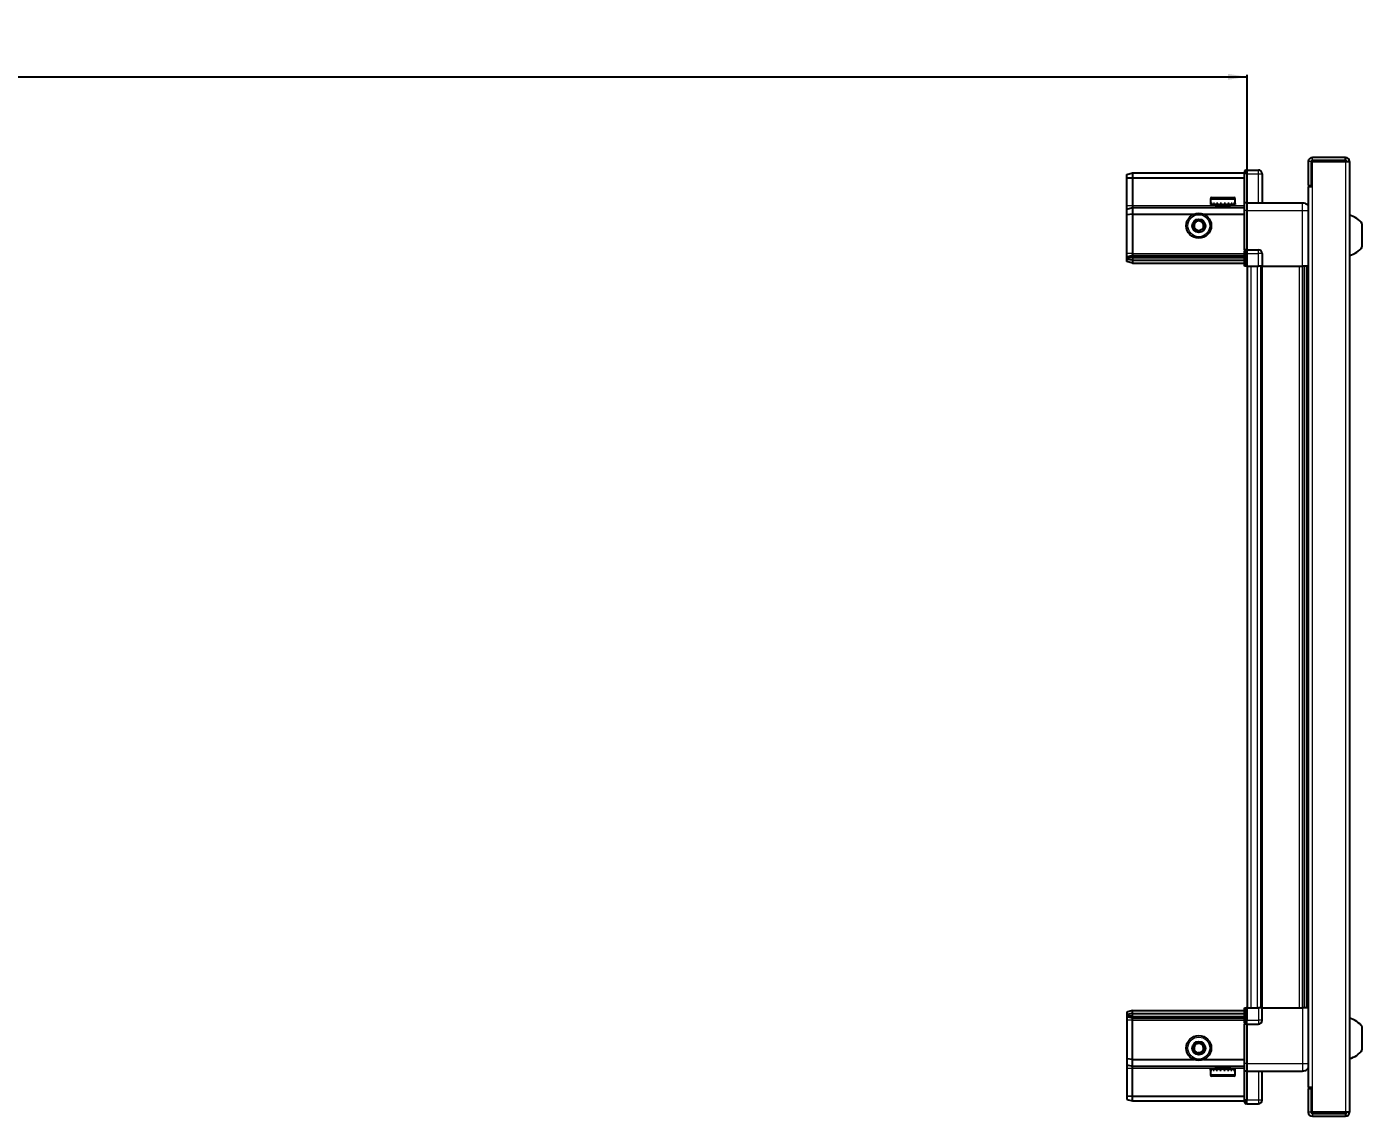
# Model space of a CAD drawing. Header units: millimetres. Extents: x 834 to 4467, y -609 to 1874.
# Drawn here: x 2775 to 3470, y 1227 to 1794 of the extents above; entities that cross this region are included whole.
import ezdxf

# ---------------------------------------------------------------- set-up
doc = ezdxf.new("R2010")
doc.units = ezdxf.units.MM
doc.layers.add('FORMAT', color=7, linetype='Continuous')
doc.styles.add('SLDTEXTSTYLE0', font='TXT', dxfattribs={"width": 0.75})
doc.dimstyles.new('SLDDIMSTYLE0', dxfattribs={"dimtxt": 20, "dimasz": 10, "dimexe": 0, "dimexo": 0.0625, "dimgap": 5, "dimtad": 2, "dimdec": 1, "dimrnd": 1e-09, "dimzin": 12, "dimdsep": 46, "dimtxsty": 'SLDTEXTSTYLE0', "dimsah": 1, "dimcen": 0.09, "dimadec": 0, "dimazin": 3, "dimtfac": 1, "dimtofl": 0, "dimtmove": 0, "dimatfit": 3, "dimfxl": 0, "dimfrac": 2, "dimtolj": 1, "dimtzin": 12, "dimarcsym": 0})

# ---------------------------------------------------------------- blocks, each defined once
blk = doc.blocks.new('_D_4')
at = {"layer": 'FORMAT'}
for p, q in [((1910.07, 1669.77), (1910.07, 1769.26)), ((1910.07, 1768.26), (3410.07, 1768.26)), ((3410.07, 1669.77), (3410.07, 1769.26))]:
    blk.add_line(p, q, dxfattribs=at)
for points in [[(1910.07, 1768.26), (1920.07, 1766.72), (1920.07, 1769.8)], [(3410.07, 1768.26), (3400.07, 1769.8), (3400.07, 1766.72)]]:
    blk.add_solid(points, dxfattribs=at)
at = {"layer": 'FORMAT', "insert": (2630.51, 1794.04), "char_height": 20, "attachment_point": 1, "style": 'SLDTEXTSTYLE0'}
blk.add_mtext('1500', dxfattribs=at)

msp = doc.modelspace()

# ---------------------------------------------------------------- linework, layer by layer
at = {"color": 7, "linetype": 'Continuous', "lineweight": 25}
for p, q in [((3461.32, 1726.26), (3444.02, 1726.26)), ((3461.32, 1724.76), (3444.02, 1724.76)), ((3461.32, 1724.76), (3461.32, 1726.26)), ((3347.42, 1717.45), (3350.42, 1718.26)), ((3347.42, 1715.6), (3347.42, 1717.45)), ((3350.42, 1718.26), (3350.42, 1715.76)), ((3350.42, 1718.26), (3408.72, 1718.26)), ((3409.59, 1719.76), (3408.72, 1719.26)), ((3409.59, 1719.76), (3408.72, 1719.26)), ((3408.72, 1719.26), (3408.72, 1717.76)), ((3408.72, 1702.96), (3408.72, 1717.76)), ((3409.92, 1719.76), (3409.59, 1719.76)), ((3409.92, 1719.76), (3409.59, 1719.76)), ((3409.92, 1719.76), (3409.92, 1719.76)), ((3409.92, 1717.76), (3409.92, 1719.76)), ((3409.92, 1719.76), (3415.92, 1719.76)), ((3409.92, 1717.76), (3409.92, 1702.96)), ((3417.92, 1717.76), (3417.92, 1702.76)), ((3441.92, 1724.16), (3441.92, 1711.76)), ((3443.42, 1724.16), (3443.42, 1711.76)), ((3443.92, 1711.26), (3443.92, 1724.16)), ((3443.92, 1724.16), (3461.32, 1724.16)), ((3461.32, 1724.16), (3463.42, 1724.16)), ((3463.42, 1724.16), (3463.42, 1229.36)), ((3347.42, 1715.6), (3350.42, 1715.76)), ((3347.42, 1701.26), (3347.42, 1715.6)), ((3350.42, 1715.76), (3350.42, 1701.26)), ((3350.42, 1715.76), (3408.72, 1715.76)), ((3441.82, 1711.26), (3441.82, 1242.26)), ((3441.82, 1711.26), (3443.92, 1711.26)), ((3441.92, 1711.76), (3443.42, 1711.76)), ((3390.92, 1704.66), (3390.92, 1701.76)), ((3391.72, 1705.46), (3403.12, 1705.46)), ((3403.92, 1701.76), (3403.92, 1704.66)), ((3347.42, 1699.45), (3347.42, 1701.26)), ((3347.42, 1699.45), (3350.42, 1700.26)), ((3347.42, 1696.42), (3347.42, 1699.45)), ((3350.42, 1696.76), (3347.42, 1696.42)), ((3347.42, 1676.26), (3347.42, 1696.42)), ((3350.42, 1701.26), (3350.42, 1700.26)), ((3350.42, 1700.26), (3350.42, 1696.76)), ((3350.42, 1700.26), (3408.72, 1700.26)), ((3350.42, 1696.76), (3350.42, 1676.26)), ((3350.42, 1696.76), (3382.42, 1696.76)), ((3387.42, 1696.76), (3408.72, 1696.76)), ((3390.92, 1701.76), (3390.96, 1701.76)), ((3391.08, 1702.26), (3390.96, 1702.26)), ((3390.96, 1702.26), (3390.96, 1701.76)), ((3390.96, 1701.76), (3391.08, 1701.76)), ((3391.08, 1702.26), (3391.08, 1701.76)), ((3391.08, 1701.76), (3391.49, 1701.76)), ((3391.83, 1702.26), (3391.49, 1702.26)), ((3391.49, 1702.26), (3391.49, 1701.76)), ((3391.49, 1701.76), (3391.83, 1701.76)), ((3391.83, 1702.26), (3391.83, 1701.76)), ((3391.83, 1701.76), (3392.6, 1701.76)), ((3393.12, 1702.26), (3392.6, 1702.26)), ((3392.6, 1702.26), (3392.6, 1701.76)), ((3392.6, 1701.76), (3393.12, 1701.76)), ((3393.02, 1701.76), (3393.02, 1701.66)), ((3393.02, 1701.66), (3401.82, 1701.66)), ((3393.12, 1702.26), (3393.12, 1701.76)), ((3393.12, 1701.76), (3394.18, 1701.76)), ((3393.42, 1701.26), (3394.11, 1700.77)), ((3393.42, 1701.26), (3401.42, 1701.26)), ((3394.11, 1700.77), (3393.42, 1700.29)), ((3393.42, 1700.29), (3393.42, 1700.26)), ((3393.42, 1700.29), (3401.42, 1700.29)), ((3394.11, 1700.77), (3400.73, 1700.77)), ((3394.84, 1702.26), (3394.18, 1702.26)), ((3394.18, 1702.26), (3394.18, 1701.76)), ((3394.18, 1701.76), (3394.84, 1701.76)), ((3394.84, 1702.26), (3394.84, 1701.76)), ((3394.84, 1701.76), (3396.08, 1701.76)), ((3396.81, 1702.26), (3396.08, 1702.26)), ((3396.08, 1702.26), (3396.08, 1701.76)), ((3396.08, 1701.76), (3396.51, 1701.76)), ((3396.51, 1702.26), (3396.51, 1701.76)), ((3396.81, 1702.26), (3396.81, 1701.76)), ((3396.81, 1701.76), (3398.11, 1701.76)), ((3398.84, 1702.26), (3398.11, 1702.26)), ((3398.11, 1702.26), (3398.11, 1701.76)), ((3398.38, 1702.26), (3398.38, 1701.76)), ((3398.38, 1701.76), (3398.84, 1701.76)), ((3398.84, 1702.26), (3398.84, 1701.76)), ((3398.84, 1701.76), (3400.08, 1701.76)), ((3400.73, 1702.26), (3400.08, 1702.26)), ((3400.08, 1702.26), (3400.08, 1701.76)), ((3400.08, 1701.76), (3400.73, 1701.76)), ((3400.73, 1702.26), (3400.73, 1701.76)), ((3400.73, 1701.76), (3401.78, 1701.76)), ((3400.73, 1700.77), (3401.42, 1701.26)), ((3401.42, 1700.29), (3400.73, 1700.77)), ((3401.42, 1700.26), (3401.42, 1700.29)), ((3402.3, 1702.26), (3401.78, 1702.26)), ((3401.78, 1702.26), (3401.78, 1701.76)), ((3401.78, 1701.76), (3402.3, 1701.76)), ((3401.82, 1701.66), (3401.82, 1701.76)), ((3402.3, 1702.26), (3402.3, 1701.76)), ((3402.3, 1701.76), (3403.06, 1701.76)), ((3403.39, 1702.26), (3403.06, 1702.26)), ((3403.06, 1702.26), (3403.06, 1701.76)), ((3403.06, 1701.76), (3403.39, 1701.76)), ((3403.39, 1702.26), (3403.39, 1701.76)), ((3403.39, 1701.76), (3403.78, 1701.76)), ((3403.89, 1702.26), (3403.78, 1702.26)), ((3403.78, 1702.26), (3403.78, 1701.76)), ((3403.78, 1701.76), (3403.89, 1701.76)), ((3403.89, 1702.26), (3403.89, 1701.76)), ((3403.89, 1701.76), (3403.92, 1701.76)), ((3408.72, 1702.76), (3408.72, 1702.96)), ((3409.92, 1702.76), (3408.72, 1702.76)), ((3408.72, 1698.76), (3408.72, 1702.76)), ((3408.72, 1678.46), (3408.72, 1698.76)), ((3409.92, 1702.96), (3409.92, 1702.76)), ((3409.92, 1702.76), (3409.92, 1698.76)), ((3409.92, 1702.76), (3438.92, 1702.76)), ((3409.92, 1698.76), (3409.92, 1678.46)), ((3470.02, 1679.76), (3470.02, 1691.76)), ((3347.42, 1674.45), (3347.42, 1676.26)), ((3350.42, 1676.26), (3350.42, 1675.26)), ((3408.72, 1678.26), (3408.72, 1678.46)), ((3409.92, 1678.26), (3408.72, 1678.26)), ((3408.72, 1678.26), (3408.72, 1677.58)), ((3408.72, 1669.76), (3408.72, 1677.58)), ((3409.59, 1676.26), (3409.59, 1669.76)), ((3409.92, 1678.46), (3409.92, 1678.26)), ((3409.92, 1676.26), (3409.92, 1678.26)), ((3409.92, 1676.26), (3409.92, 1678.26)), ((3409.92, 1678.26), (3415.92, 1678.26)), ((3409.92, 1676.26), (3409.92, 1669.76)), ((3417.92, 1676.26), (3417.92, 1669.76)), ((3350.42, 1675.26), (3347.42, 1674.45)), ((3347.42, 1673.71), (3347.42, 1674.45)), ((3350.42, 1674.26), (3347.42, 1673.71)), ((3347.42, 1673.21), (3347.42, 1673.71)), ((3350.42, 1672.76), (3347.42, 1673.21)), ((3347.42, 1672.06), (3347.42, 1673.21)), ((3350.42, 1671.26), (3347.42, 1672.06)), ((3350.42, 1675.26), (3350.42, 1674.26)), ((3350.42, 1675.26), (3408.72, 1675.26)), ((3350.42, 1674.26), (3350.42, 1672.76)), ((3350.42, 1674.26), (3408.72, 1674.26)), ((3350.42, 1672.76), (3350.42, 1671.26)), ((3350.42, 1672.76), (3408.72, 1672.76)), ((3350.42, 1671.26), (3408.72, 1671.26)), ((3409.59, 1669.76), (3408.72, 1669.76)), ((3409.92, 1669.76), (3409.59, 1669.76)), ((3409.92, 1669.76), (3415.92, 1669.76)), ((3410.07, 1669.76), (3410.07, 1283.76)), ((3417.92, 1669.76), (3415.92, 1669.76)), ((3417.27, 1669.76), (3417.27, 1283.76)), ((3417.92, 1669.76), (3438.92, 1669.76)), ((3439.94, 1283.76), (3439.94, 1669.76)), ((3439.98, 1283.76), (3439.98, 1669.76)), ((3441.77, 1669.76), (3441.77, 1283.76)), ((3350.42, 1282.26), (3347.42, 1281.45)), ((3347.42, 1281.45), (3347.42, 1280.3)), ((3350.42, 1280.76), (3347.42, 1280.3)), ((3347.42, 1280.3), (3347.42, 1279.8)), ((3350.42, 1279.26), (3347.42, 1279.8)), ((3347.42, 1279.8), (3347.42, 1279.06)), ((3350.42, 1280.76), (3350.42, 1282.26)), ((3350.42, 1282.26), (3408.72, 1282.26)), ((3350.42, 1280.76), (3408.72, 1280.76)), ((3350.42, 1279.26), (3350.42, 1280.76)), ((3408.72, 1275.93), (3408.72, 1283.76)), ((3408.72, 1283.76), (3409.59, 1283.76)), ((3409.59, 1283.76), (3409.59, 1283.76)), ((3409.59, 1283.76), (3409.59, 1277.26)), ((3409.92, 1283.76), (3409.59, 1283.76)), ((3409.92, 1283.76), (3409.92, 1277.26)), ((3409.92, 1283.76), (3409.92, 1283.76)), ((3409.92, 1283.76), (3409.92, 1277.26)), ((3409.92, 1283.76), (3415.92, 1283.76)), ((3417.92, 1283.76), (3415.92, 1283.76)), ((3417.92, 1277.26), (3417.92, 1283.76)), ((3417.92, 1283.76), (3438.92, 1283.76)), ((3350.42, 1278.26), (3347.42, 1279.06)), ((3347.42, 1279.06), (3347.42, 1277.26)), ((3347.42, 1277.26), (3347.42, 1257.09)), ((3350.42, 1279.26), (3408.72, 1279.26)), ((3350.42, 1278.26), (3350.42, 1279.26)), ((3350.42, 1278.26), (3408.72, 1278.26)), ((3350.42, 1277.26), (3350.42, 1278.26)), ((3350.42, 1256.76), (3350.42, 1277.26)), ((3408.72, 1275.93), (3408.72, 1275.26)), ((3409.92, 1275.26), (3408.72, 1275.26)), ((3408.72, 1275.06), (3408.72, 1275.26)), ((3408.72, 1254.76), (3408.72, 1275.06)), ((3409.92, 1275.26), (3409.92, 1277.26)), ((3409.92, 1275.26), (3409.92, 1275.06)), ((3409.92, 1275.26), (3415.92, 1275.26)), ((3409.92, 1275.06), (3409.92, 1254.76)), ((3470.02, 1261.76), (3470.02, 1273.76)), ((3350.42, 1256.76), (3347.42, 1257.09)), ((3347.42, 1257.09), (3347.42, 1254.06)), ((3347.42, 1254.06), (3350.42, 1253.26)), ((3347.42, 1254.06), (3347.42, 1252.26)), ((3347.42, 1252.26), (3347.42, 1237.91)), ((3350.42, 1256.76), (3382.42, 1256.76)), ((3350.42, 1253.26), (3350.42, 1256.76)), ((3350.42, 1253.26), (3408.72, 1253.26)), ((3350.42, 1252.26), (3350.42, 1253.26)), ((3350.42, 1237.76), (3350.42, 1252.26)), ((3387.42, 1256.76), (3408.72, 1256.76)), ((3390.92, 1251.76), (3390.92, 1248.86)), ((3390.94, 1251.76), (3390.92, 1251.76)), ((3390.94, 1251.26), (3390.94, 1251.76)), ((3391.04, 1251.76), (3390.94, 1251.76)), ((3391.04, 1251.26), (3391.04, 1251.76)), ((3391.41, 1251.76), (3391.04, 1251.76)), ((3391.41, 1251.26), (3391.41, 1251.76)), ((3391.73, 1251.76), (3391.41, 1251.76)), ((3391.73, 1251.26), (3391.73, 1251.76)), ((3392.47, 1251.76), (3391.73, 1251.76)), ((3392.47, 1251.26), (3392.47, 1251.76)), ((3392.97, 1251.76), (3392.47, 1251.76)), ((3392.97, 1251.26), (3392.97, 1251.76)), ((3394.01, 1251.76), (3392.97, 1251.76)), ((3393.02, 1251.86), (3393.02, 1251.76)), ((3401.82, 1251.86), (3393.02, 1251.86)), ((3393.42, 1253.26), (3393.42, 1253.22)), ((3393.42, 1253.22), (3394.11, 1252.74)), ((3401.42, 1253.22), (3393.42, 1253.22)), ((3394.11, 1252.74), (3393.42, 1252.26)), ((3401.42, 1252.26), (3393.42, 1252.26)), ((3394.01, 1251.26), (3394.01, 1251.76)), ((3394.66, 1251.76), (3394.01, 1251.76)), ((3400.73, 1252.74), (3394.11, 1252.74)), ((3394.66, 1251.26), (3394.66, 1251.76)), ((3395.89, 1251.76), (3394.66, 1251.76)), ((3395.89, 1251.26), (3395.89, 1251.76)), ((3396.38, 1251.76), (3395.89, 1251.76)), ((3396.38, 1251.26), (3396.38, 1251.76)), ((3396.61, 1251.26), (3396.61, 1251.76)), ((3397.91, 1251.76), (3396.61, 1251.76)), ((3397.91, 1251.26), (3397.91, 1251.76)), ((3398.25, 1251.26), (3398.25, 1251.76)), ((3398.64, 1251.76), (3398.25, 1251.76)), ((3398.64, 1251.26), (3398.64, 1251.76)), ((3399.89, 1251.76), (3398.64, 1251.76)), ((3399.89, 1251.26), (3399.89, 1251.76)), ((3400.56, 1251.76), (3399.89, 1251.76)), ((3400.56, 1251.26), (3400.56, 1251.76)), ((3401.63, 1251.76), (3400.56, 1251.76)), ((3400.73, 1252.74), (3401.42, 1253.22)), ((3401.42, 1252.26), (3400.73, 1252.74)), ((3401.42, 1253.22), (3401.42, 1253.26)), ((3401.63, 1251.26), (3401.63, 1251.76)), ((3402.16, 1251.76), (3401.63, 1251.76)), ((3401.82, 1251.76), (3401.82, 1251.86)), ((3402.16, 1251.26), (3402.16, 1251.76)), ((3402.95, 1251.76), (3402.16, 1251.76)), ((3402.95, 1251.26), (3402.95, 1251.76)), ((3403.3, 1251.76), (3402.95, 1251.76)), ((3403.3, 1251.26), (3403.3, 1251.76)), ((3403.74, 1251.76), (3403.3, 1251.76)), ((3403.74, 1251.26), (3403.74, 1251.76)), ((3403.87, 1251.76), (3403.74, 1251.76)), ((3403.87, 1251.26), (3403.87, 1251.76)), ((3403.92, 1251.76), (3403.87, 1251.76)), ((3403.92, 1248.86), (3403.92, 1251.76)), ((3408.72, 1250.76), (3408.72, 1254.76)), ((3409.92, 1254.76), (3409.92, 1250.76)), ((3390.94, 1251.26), (3391.04, 1251.26)), ((3391.41, 1251.26), (3391.73, 1251.26)), ((3403.12, 1248.06), (3391.72, 1248.06)), ((3392.47, 1251.26), (3392.97, 1251.26)), ((3394.01, 1251.26), (3394.66, 1251.26)), ((3395.89, 1251.26), (3396.61, 1251.26)), ((3397.91, 1251.26), (3398.64, 1251.26)), ((3399.89, 1251.26), (3400.56, 1251.26)), ((3401.63, 1251.26), (3402.16, 1251.26)), ((3402.95, 1251.26), (3403.3, 1251.26)), ((3403.74, 1251.26), (3403.87, 1251.26)), ((3409.92, 1250.76), (3408.72, 1250.76)), ((3408.72, 1250.56), (3408.72, 1250.76)), ((3408.72, 1235.76), (3408.72, 1250.56)), ((3409.92, 1250.76), (3409.92, 1250.56)), ((3409.92, 1250.76), (3438.92, 1250.76)), ((3409.92, 1250.56), (3409.92, 1235.76)), ((3409.92, 1250.56), (3409.92, 1235.76)), ((3417.92, 1235.76), (3417.92, 1250.76)), ((3347.42, 1237.91), (3350.42, 1237.76)), ((3347.42, 1237.91), (3347.42, 1236.06)), ((3350.42, 1237.76), (3408.72, 1237.76)), ((3350.42, 1235.26), (3350.42, 1237.76)), ((3443.92, 1242.26), (3441.82, 1242.26)), ((3441.92, 1241.76), (3443.42, 1241.76)), ((3441.92, 1241.76), (3441.92, 1229.36)), ((3443.42, 1241.76), (3443.42, 1229.36)), ((3443.92, 1229.36), (3443.92, 1242.26)), ((3347.42, 1236.06), (3350.42, 1235.26)), ((3350.42, 1235.26), (3408.72, 1235.26)), ((3408.72, 1235.76), (3408.72, 1234.26)), ((3408.72, 1234.26), (3409.59, 1233.76)), ((3409.92, 1233.76), (3409.59, 1233.76)), ((3409.92, 1233.76), (3409.92, 1235.76)), ((3409.92, 1233.76), (3415.92, 1233.76)), ((3461.32, 1229.36), (3443.92, 1229.36)), ((3444.02, 1228.76), (3461.32, 1228.76)), ((3444.02, 1227.26), (3461.32, 1227.26)), ((3463.42, 1229.36), (3461.32, 1229.36)), ((3461.32, 1228.76), (3461.32, 1227.26))]:
    msp.add_line(p, q, dxfattribs=at)
at = {"color": 8, "linetype": 'Continuous', "lineweight": 18}
for p, q in [((3444.02, 1724.76), (3444.02, 1726.26)), ((3409.92, 1717.76), (3408.72, 1717.76)), ((3409.92, 1717.76), (3415.92, 1717.76)), ((3415.92, 1717.76), (3415.92, 1719.76)), ((3415.92, 1702.76), (3415.92, 1717.76)), ((3415.92, 1717.76), (3417.92, 1717.76)), ((3443.42, 1724.16), (3441.92, 1724.16)), ((3461.32, 1724.16), (3461.32, 1229.36)), ((3443.92, 1711.26), (3443.92, 1242.26)), ((3390.92, 1704.66), (3403.92, 1704.66)), ((3347.42, 1701.26), (3350.42, 1701.26)), ((3350.42, 1701.26), (3393.42, 1701.26)), ((3401.42, 1701.26), (3408.72, 1701.26)), ((3408.72, 1702.96), (3409.92, 1702.96)), ((3409.92, 1698.76), (3408.72, 1698.76)), ((3409.92, 1698.76), (3438.92, 1698.76)), ((3438.92, 1669.76), (3438.92, 1698.76)), ((3350.42, 1676.26), (3347.42, 1676.26)), ((3350.42, 1676.26), (3408.72, 1676.26)), ((3408.72, 1678.46), (3409.92, 1678.46)), ((3409.92, 1676.26), (3409.59, 1676.26)), ((3409.92, 1676.26), (3415.92, 1676.26)), ((3415.92, 1676.26), (3415.92, 1678.26)), ((3415.92, 1669.76), (3415.92, 1676.26)), ((3417.92, 1676.26), (3415.92, 1676.26)), ((3412.07, 1669.76), (3412.07, 1283.76)), ((3415.27, 1669.76), (3415.27, 1283.76)), ((3417.92, 1669.76), (3417.92, 1283.76)), ((3437.32, 1283.76), (3437.32, 1669.76)), ((3438.74, 1669.76), (3438.74, 1283.76)), ((3441.18, 1283.76), (3441.18, 1669.76)), ((3409.92, 1283.76), (3409.59, 1283.76)), ((3415.92, 1283.76), (3415.92, 1277.26)), ((3438.92, 1283.76), (3438.92, 1254.76)), ((3350.42, 1277.26), (3347.42, 1277.26)), ((3350.42, 1277.26), (3408.72, 1277.26)), ((3409.92, 1275.06), (3408.72, 1275.06)), ((3409.92, 1277.26), (3409.59, 1277.26)), ((3409.92, 1277.26), (3415.92, 1277.26)), ((3417.92, 1277.26), (3415.92, 1277.26)), ((3415.92, 1277.26), (3415.92, 1275.26)), ((3347.42, 1252.26), (3350.42, 1252.26)), ((3350.42, 1252.26), (3393.42, 1252.26)), ((3401.42, 1252.26), (3408.72, 1252.26)), ((3409.92, 1254.76), (3408.72, 1254.76)), ((3409.92, 1254.76), (3438.92, 1254.76)), ((3403.92, 1248.86), (3390.92, 1248.86)), ((3409.92, 1250.56), (3408.72, 1250.56)), ((3415.92, 1250.76), (3415.92, 1235.76)), ((3409.92, 1235.76), (3408.72, 1235.76)), ((3409.92, 1235.76), (3415.92, 1235.76)), ((3415.92, 1235.76), (3417.92, 1235.76)), ((3415.92, 1235.76), (3415.92, 1233.76)), ((3443.42, 1229.36), (3441.92, 1229.36)), ((3444.02, 1228.76), (3444.02, 1227.26))]:
    msp.add_line(p, q, dxfattribs=at)
at = {"color": 7, "linetype": 'Continuous', "lineweight": 25}
for centre, radius in [((3384.92, 1690.76), 6.5), ((3384.92, 1690.76), 3.46), ((3384.92, 1262.76), 6.5), ((3384.92, 1262.76), 3.46)]:
    msp.add_circle(centre, radius, dxfattribs=at)
at = {"color": 8, "linetype": 'Continuous', "lineweight": 18}
for centre in [(3384.92, 1690.76), (3384.92, 1262.76)]:
    msp.add_circle(centre, 5.7, dxfattribs=at)
at = {"color": 7, "linetype": 'Continuous', "lineweight": 25}
for centre, radius, start, end in [((3444.02, 1724.16), 2.1, 90, 180), ((3444.02, 1724.16), 0.6, 90, 180), ((3461.32, 1724.16), 2.1, 0, 90), ((3461.32, 1724.16), 0.6, 0, 90), ((3415.92, 1717.76), 2, 0, 90), ((3391.72, 1704.66), 0.8, 90, 180), ((3403.12, 1704.66), 0.8, 0, 90), ((3393.02, 1701.26), 0.4, 0, 90), ((3401.82, 1701.26), 0.4, 90, 180), ((3384.92, 1690.76), 2.5, 120.74103, 180.74103), ((3384.92, 1690.76), 2.5, 180.74103, 240.74103), ((3384.92, 1690.76), 2.5, 60.74103, 120.74103), ((3384.92, 1690.76), 2.5, 0.74103, 60.74103), ((3384.92, 1690.76), 2.5, 300.74103, 0.74103), ((3460.4, 1684.73), 11.91, 36.1266, 75.29965), ((3384.92, 1690.76), 2.5, 240.74103, 300.74103), ((3415.92, 1676.26), 2, 0, 90), ((3460.4, 1686.78), 11.91, 284.70035, 323.8734), ((3415.92, 1277.26), 2, 270, 0), ((3460.4, 1266.73), 11.91, 36.1266, 75.29965), ((3384.92, 1262.76), 2.5, 155.91157, 215.91157), ((3384.92, 1262.76), 2.5, 95.91157, 155.91157), ((3384.92, 1262.76), 2.5, 215.91157, 275.91157), ((3384.92, 1262.76), 2.5, 35.91157, 95.91157), ((3384.92, 1262.76), 2.5, 275.91157, 335.91157), ((3384.92, 1262.76), 2.5, 335.91157, 35.91157), ((3460.4, 1268.78), 11.91, 284.70035, 323.8734), ((3393.02, 1252.26), 0.4, 270, 0), ((3401.82, 1252.26), 0.4, 180, 270), ((3391.72, 1248.86), 0.8, 180, 270), ((3403.12, 1248.86), 0.8, 270, 0), ((3415.92, 1235.76), 2, 270, 0), ((3444.02, 1229.36), 2.1, 180, 270), ((3444.02, 1229.36), 0.6, 180, 270), ((3461.32, 1229.36), 2.1, 270, 0), ((3461.32, 1229.36), 0.6, 270, 0)]:
    msp.add_arc(centre, radius, start, end, dxfattribs=at)
for centre, start_param, end_param in [((3406.12, 1676.26), 0, 0.722734), ((3406.12, 1277.26), 5.560451, 6.283185)]:
    msp.add_ellipse(centre, major_axis=(3.46, 0), ratio=0.57735, start_param=start_param, end_param=end_param, dxfattribs=at)
for points, knots in [([(3438.92, 1702.76), (3439.36, 1702.71), (3440.04, 1702.64), (3440.85, 1702.2), (3441.41, 1701.76), (3441.68, 1701.39), (3441.82, 1701.21)], [0, 0, 0, 0, 0.384298, 0.591173, 0.802437, 1, 1, 1, 1]), ([(3382.4, 1692.17), (3382.84, 1692.43), (3383.67, 1692.92), (3384.5, 1693.42), (3384.88, 1693.64)], [0, 0, 0, 0, 0.534686, 1, 1, 1, 1]), ([(3382.44, 1689.28), (3382.44, 1689.41), (3382.43, 1690), (3382.42, 1691), (3382.41, 1691.82), (3382.4, 1692.17)], [0, 0, 0, 0, 0.133125, 0.637099, 1, 1, 1, 1]), ([(3384.88, 1693.64), (3385.33, 1693.39), (3386.17, 1692.92), (3387.01, 1692.45), (3387.4, 1692.23)], [0, 0, 0, 0, 0.534686, 1, 1, 1, 1]), ([(3387.4, 1692.23), (3387.4, 1691.89), (3387.42, 1691.06), (3387.43, 1690.07), (3387.44, 1689.47), (3387.44, 1689.35)], [0, 0, 0, 0, 0.362901, 0.866875, 1, 1, 1, 1]), ([(3384.96, 1687.87), (3384.51, 1688.12), (3383.67, 1688.59), (3382.83, 1689.06), (3382.44, 1689.28)], [0, 0, 0, 0, 0.5346859, 1, 1, 1, 1]), ([(3387.44, 1689.35), (3386.99, 1689.08), (3386.17, 1688.59), (3385.34, 1688.1), (3384.96, 1687.87)], [0, 0, 0, 0, 0.534686, 1, 1, 1, 1]), ([(3441.77, 1669.76), (3441.73, 1669.76), (3441.51, 1669.76), (3440.79, 1669.76), (3439.83, 1669.76), (3439.18, 1669.76), (3438.92, 1669.76)], [0, 0, 0, 0, 0.071707, 0.420979, 0.770251, 1, 1, 1, 1]), ([(3441.77, 1283.76), (3441.73, 1283.76), (3441.51, 1283.76), (3440.79, 1283.76), (3439.83, 1283.76), (3439.18, 1283.76), (3438.92, 1283.76)], [0, 0, 0, 0, 0.071707, 0.420979, 0.770251, 1, 1, 1, 1]), ([(3383.23, 1265.1), (3383.57, 1265.13), (3384.39, 1265.22), (3385.38, 1265.32), (3385.97, 1265.38), (3386.1, 1265.39)], [0, 0, 0, 0, 0.3629006, 0.8668753, 1, 1, 1, 1]), ([(3386.1, 1265.39), (3386.4, 1264.97), (3386.97, 1264.19), (3387.53, 1263.42), (3387.79, 1263.05)], [0, 0, 0, 0, 0.534686, 1, 1, 1, 1]), ([(3382.05, 1262.46), (3382.26, 1262.93), (3382.65, 1263.81), (3383.04, 1264.69), (3383.23, 1265.1)], [0, 0, 0, 0, 0.534686, 1, 1, 1, 1]), ([(3383.74, 1260.12), (3383.44, 1260.54), (3382.87, 1261.32), (3382.31, 1262.1), (3382.05, 1262.46)], [0, 0, 0, 0, 0.534686, 1, 1, 1, 1]), ([(3386.61, 1260.42), (3386.49, 1260.41), (3385.89, 1260.34), (3384.9, 1260.24), (3384.08, 1260.16), (3383.74, 1260.12)], [0, 0, 0, 0, 0.1331247, 0.6370994, 1, 1, 1, 1]), ([(3387.79, 1263.05), (3387.58, 1262.58), (3387.19, 1261.7), (3386.79, 1260.83), (3386.61, 1260.42)], [0, 0, 0, 0, 0.5346859, 1, 1, 1, 1]), ([(3438.92, 1250.76), (3439.36, 1250.8), (3440.04, 1250.88), (3440.85, 1251.31), (3441.41, 1251.75), (3441.68, 1252.12), (3441.82, 1252.31)], [0, 0, 0, 0, 0.384298, 0.591173, 0.802437, 1, 1, 1, 1])]:
    msp.add_open_spline(points, degree=3, knots=knots, dxfattribs=at)
at = {"color": 8, "linetype": 'Continuous', "lineweight": 18}
for points in [[(3438.92, 1698.76), (3438.92, 1699.28), (3438.92, 1700.33), (3438.92, 1701.65), (3438.92, 1702.58), (3438.92, 1702.7), (3438.92, 1702.76)], [(3438.92, 1254.76), (3438.92, 1254.23), (3438.92, 1253.18), (3438.92, 1251.86), (3438.92, 1250.94), (3438.92, 1250.82), (3438.92, 1250.76)]]:
    msp.add_open_spline(points, degree=3, dxfattribs=at)
for points in [[(3438.92, 1698.76), (3439.36, 1698.76), (3440.04, 1698.76), (3440.85, 1698.76), (3441.41, 1698.76), (3441.68, 1698.76), (3441.82, 1698.76)], [(3438.92, 1254.76), (3439.36, 1254.76), (3440.04, 1254.76), (3440.85, 1254.76), (3441.41, 1254.76), (3441.68, 1254.76), (3441.82, 1254.76)]]:
    msp.add_open_spline(points, degree=3, knots=[0, 0, 0, 0, 0.384298, 0.591173, 0.802437, 1, 1, 1, 1], dxfattribs=at)

# ---------------------------------------------------------------- dimensions: what is measured, and where the dimension line sits
at = {"layer": 'FORMAT'}
dim = msp.add_linear_dim(base=(3410.07, 1768.26), p1=(1910.07, 1669.76), p2=(3410.07, 1669.76), angle=0, dimstyle='SLDDIMSTYLE0', dxfattribs=at)
dim.commit()
dim.dimension.update_dxf_attribs({"geometry": '_D_4', "text_midpoint": (2660.07, 1768.26), "dimtype": 160})

doc.saveas('drawing.dxf')
